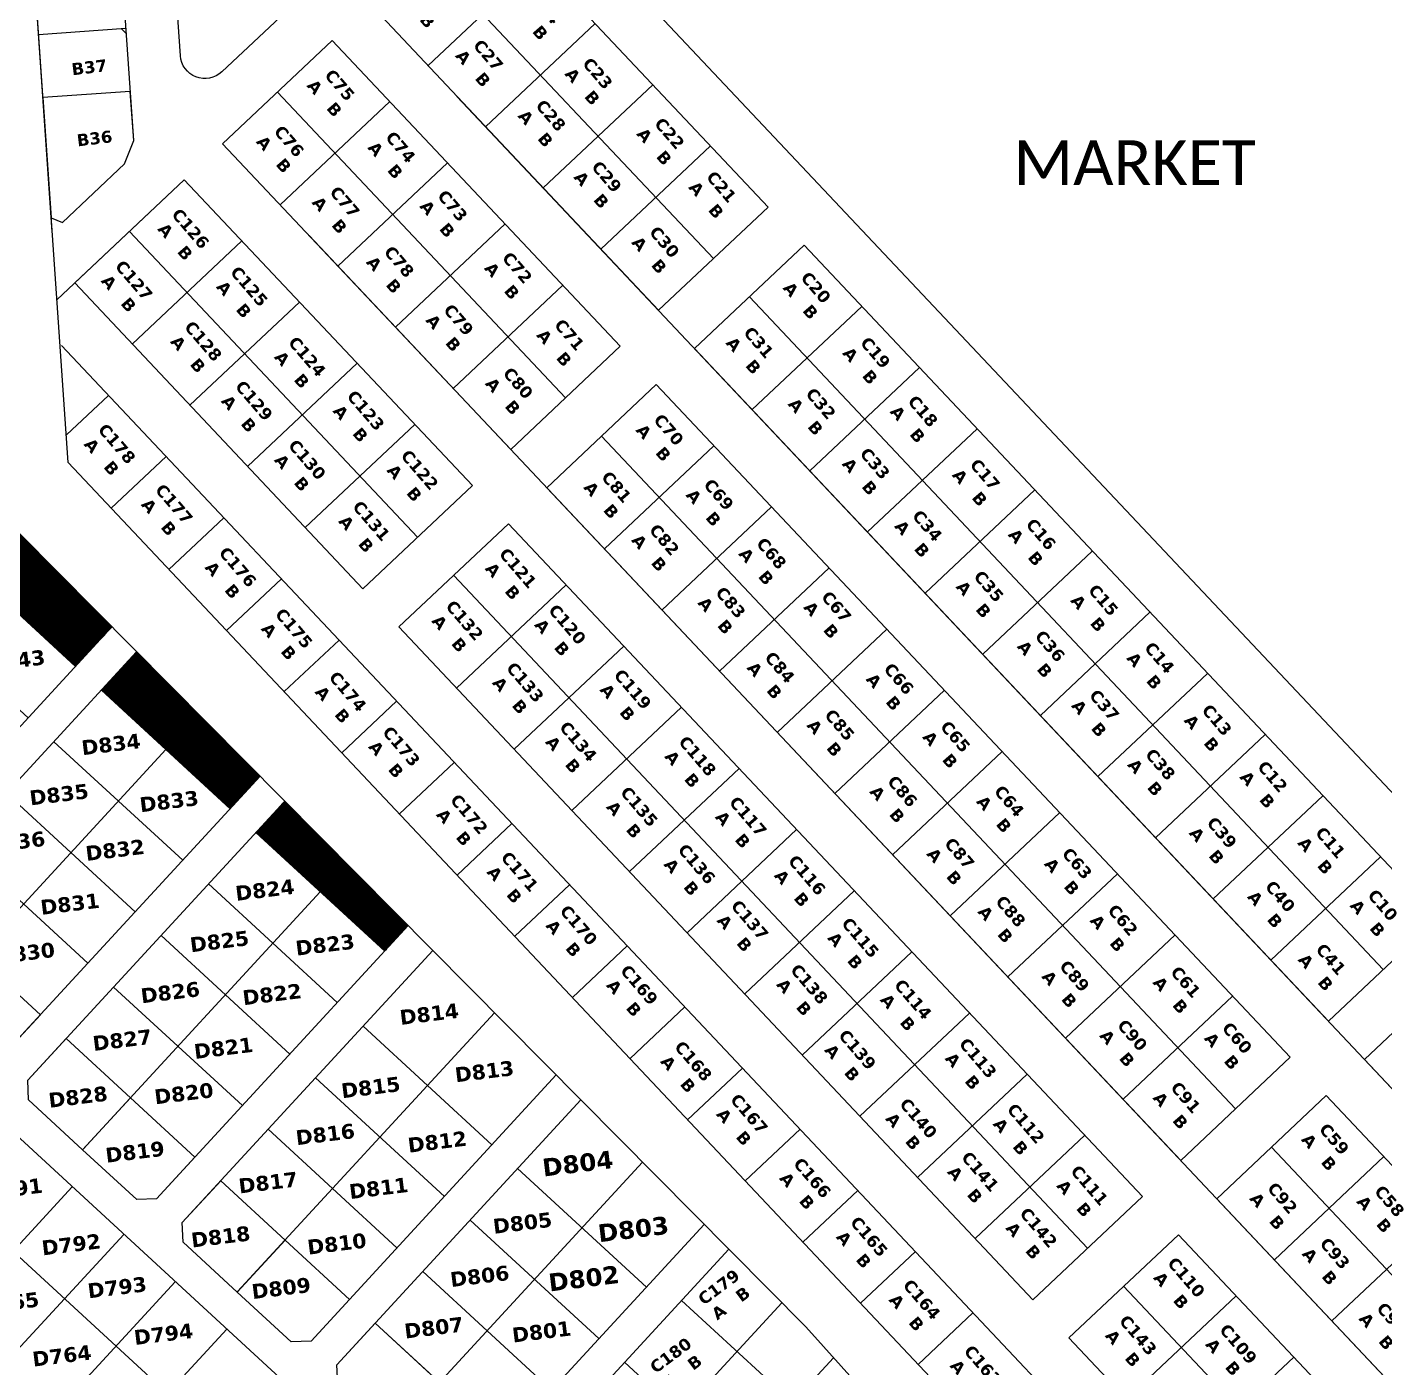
# Model space of a CAD drawing. Header units: millimetres. Extents: x 2359 to 301137, y 976657 to 981112.
# Drawn here: x 299201.9 to 299589.6, y 978532.3 to 978915.2 of the extents above; entities that cross this region are included whole.
import ezdxf

# ---------------------------------------------------------------- set-up
doc = ezdxf.new("R2010")
doc.units = ezdxf.units.MM
doc.header["$MEASUREMENT"] = 0
doc.layers.add('Annotation - Text_Pen_No__86', color=7, linetype='Continuous', lineweight=20, true_color=0x5555ff)
doc.layers.add('DESIGNNN', color=7, linetype='Continuous')
doc.layers.add('Plines', color=1, linetype='Continuous')
doc.styles.get("Standard").update_dxf_attribs({"font": 'arial.ttf'})

msp = doc.modelspace()

# ---------------------------------------------------------------- hatches: boundary and pattern name
h = msp.add_hatch()
h.set_pattern_fill('ANSI31', color=3)
h.set_pattern_definition([(45, (20960.45515, 4365.00687), (-0.088388347648, 0.088388347648), [])])
h.paths.add_polyline_path([(299190.88457, 978779.4364), (299178.94551, 978766.47145), (299215.72607, 978732.60125), (299226.11938, 978743.88763)])
h.paths.add_polyline_path([(299233.16634, 978736.77787), (299223.08218, 978725.82721), (299259.86273, 978691.957), (299268.40115, 978701.2291)])
h.paths.add_polyline_path([(299275.44811, 978694.11934), (299267.21884, 978685.18296), (299303.9994, 978651.31276), (299310.68292, 978658.57057)])

# ---------------------------------------------------------------- linework, layer by layer
for points in [[(299637.3636, 978341.09392), (299213.62468, 978790.8804), (299193.54582, 979080.76075), (299308.31956, 979266.98144)], [(299209.06423, 978856.71997), (299193.54582, 979080.76075)], [(299257.68834, 978881.92009), (299288.98668, 978911.40591)], [(299211.97571, 978859.46284), (299229.67755, 978876.13955)], [(299210.40423, 978837.37425), (299246.77032, 978871.63434)]]:
    msp.add_lwpolyline(points)
at = {"color": 4}
msp.add_lwpolyline([(299293.7535, 978936.5048), (299257.44977, 978902.41641, -0.632388094), (299245.6749, 978907.03571), (299234.33788, 979070.70935), (299342.37149, 979245.99416)], format="xyb", dxfattribs=at)
for points in [[(299232.3131, 978882.86598), (299219.04086, 979074.47863)], [(299230.10141, 978914.79637), (299205.16117, 978913.06886)], [(299231.34522, 978896.8394), (299206.40498, 978895.11188)]]:
    msp.add_lwpolyline(points, dxfattribs=at)
msp.add_lwpolyline([(299678.93294, 978603.9473), (299685.15302, 978603.01295), (299712.78719, 978618.72568), (299714.91288, 978624.46757), (299563.07112, 979047.4356, 0.437520368), (299553.60563, 979051.45182), (299354.61748, 978961.73432, 0.515160239), (299352.39956, 978950.55293)], format="xyb", close=True)
msp.add_lwpolyline([(299208.78783, 978860.71041), (299211.97571, 978859.46284), (299229.67755, 978876.13955), (299232.3131, 978882.86598), (299231.34522, 978896.8394), (299206.40498, 978895.11188)], close=True)
at = {"layer": 'DESIGNNN', "color": 44}
for points in [[(299413.48907, 978863.83329), (299331.20305, 978951.17749)], [(299397.8399, 978849.09037), (299315.55388, 978936.43458)], [(299347.66025, 978933.70865), (299316.36191, 978904.22283)], [(299382.19073, 978834.34746), (299299.90471, 978921.69167)], [(299364.11746, 978916.23981), (299332.81912, 978886.75398)], [(299288.98668, 978911.40591), (299257.68834, 978881.92009)], [(299371.27271, 978824.06171), (299288.98668, 978911.40591)], [(299355.62354, 978809.3188), (299273.33751, 978896.663)], [(299380.57466, 978898.77097), (299349.27632, 978869.28514)], [(299305.44389, 978893.93707), (299274.14555, 978864.45125)], [(299731.90633, 978463.13458), (299324.62461, 978895.45222)], [(299339.97437, 978794.57588), (299257.68834, 978881.92009)], [(299397.03187, 978881.30213), (299365.73353, 978851.8163)], [(299321.90109, 978876.46823), (299290.60275, 978846.98241)], [(299246.77032, 978871.63434), (299215.47198, 978842.14851)], [(299329.05634, 978784.29013), (299246.77032, 978871.63434)], [(299413.48907, 978863.83329), (299382.19073, 978834.34746)], [(299338.3583, 978858.99939), (299307.05996, 978829.51357)], [(299313.40717, 978769.54722), (299231.12115, 978856.89142)], [(299263.22752, 978854.1655), (299231.92918, 978824.67967)], [(299712.02557, 978399.65441), (299282.40824, 978855.68064)], [(299423.77483, 978852.91526), (299392.47648, 978823.42943)], [(299604.80408, 978660.758), (299423.77483, 978852.91526)], [(299297.758, 978754.80431), (299215.47198, 978842.14851)], [(299354.8155, 978841.53055), (299323.51716, 978812.04472)], [(299589.15491, 978646.01509), (299408.12565, 978838.17235)], [(299279.68473, 978836.69665), (299248.38638, 978807.21083)], [(299440.23203, 978835.44642), (299408.93369, 978805.96059)], [(299653.01277, 978355.83683), (299211.71433, 978824.26223)], [(299371.27271, 978824.06171), (299339.97437, 978794.57588)], [(299573.50573, 978631.27218), (299392.47648, 978823.42943)], [(299296.14193, 978819.22781), (299264.84359, 978789.74199)], [(299456.68923, 978817.97758), (299425.39089, 978788.49175)], [(299381.55846, 978813.14368), (299350.26012, 978783.65786)], [(299562.58771, 978620.98643), (299381.55846, 978813.14368)], [(299225.12546, 978810.02671), (299213.17336, 978798.76677)], [(299312.59913, 978801.75897), (299281.30079, 978772.27315)], [(299473.14644, 978800.50874), (299441.8481, 978771.02291)], [(299546.93854, 978606.24351), (299365.90929, 978798.40077)], [(299398.01566, 978795.67484), (299366.71732, 978766.18902)], [(299241.58266, 978792.55787), (299225.93349, 978777.81495)], [(299637.3636, 978341.09392), (299213.62468, 978790.8804)], [(299329.05634, 978784.29013), (299297.758, 978754.80431)], [(299531.28937, 978591.5006), (299350.26012, 978783.65786)], [(299489.60364, 978783.03989), (299458.3053, 978753.55407)], [(299414.47287, 978778.206), (299383.17453, 978748.72017)], [(299258.03986, 978775.08902), (299242.39069, 978760.34611)], [(299339.34209, 978773.3721), (299308.04375, 978743.88628)], [(299520.37134, 978581.21485), (299339.34209, 978773.3721)], [(299506.06085, 978765.57105), (299474.76251, 978736.08523)], [(299430.93007, 978760.73716), (299399.63173, 978731.25133)], [(299274.49707, 978757.62018), (299258.8479, 978742.87727)], [(299504.72217, 978566.47194), (299323.69292, 978758.62919)], [(299355.7993, 978755.90326), (299324.50096, 978726.41744)], [(299522.51805, 978748.10221), (299491.21971, 978718.61639)], [(299489.073, 978551.72902), (299308.04375, 978743.88628)], [(299447.38728, 978743.26832), (299416.08894, 978713.78249)], [(299290.95427, 978740.15134), (299275.3051, 978725.40843)], [(299372.2565, 978738.43442), (299340.95816, 978708.9486)], [(299538.97526, 978730.63337), (299507.67692, 978701.14755)], [(299463.84448, 978725.79948), (299432.54614, 978696.31365)], [(299307.41148, 978722.6825), (299291.76231, 978707.93959)], [(299388.71371, 978720.96558), (299357.41537, 978691.47976)], [(299555.43246, 978713.16453), (299524.13412, 978683.6787)], [(299480.30169, 978708.33063), (299449.00335, 978678.84481)], [(299323.86868, 978705.21366), (299308.21951, 978690.47075)], [(299405.17091, 978703.49674), (299373.87257, 978674.01091)], [(299571.88967, 978695.69569), (299540.59133, 978666.20986)], [(299496.75889, 978690.86179), (299465.46055, 978661.37597)], [(299340.32589, 978687.74482), (299324.67672, 978673.00191)], [(299421.62811, 978686.0279), (299390.32977, 978656.54207)], [(299588.34687, 978678.22685), (299557.04853, 978648.74102)], [(299513.2161, 978673.39295), (299481.91775, 978643.90713)], [(299356.78309, 978670.27598), (299341.13392, 978655.53306)], [(299438.08532, 978668.55906), (299406.78698, 978639.07323)], [(299604.80408, 978660.758), (299573.50573, 978631.27218)], [(299373.2403, 978652.80714), (299357.59113, 978638.06422)], [(299529.6733, 978655.92411), (299498.37496, 978626.43829)], [(299454.54252, 978651.09021), (299423.24418, 978621.60439)], [(299615.08983, 978649.83998), (299583.79149, 978620.35415)], [(299546.1305, 978638.45527), (299514.83216, 978608.96944)], [(299389.6975, 978635.33829), (299374.04833, 978620.59538)], [(299470.99973, 978633.62137), (299439.70139, 978604.13555)], [(299406.15471, 978617.86945), (299390.50554, 978603.12654)], [(299562.58771, 978620.98643), (299531.28937, 978591.5006)], [(299731.90633, 978463.13458), (299583.79149, 978620.35415)], [(299487.45693, 978616.15253), (299456.15859, 978586.66671)], [(299572.87346, 978610.0684), (299541.57512, 978580.58258)], [(299720.9883, 978452.84883), (299572.87346, 978610.0684)], [(299422.61191, 978600.40061), (299406.96274, 978585.6577)], [(299503.91414, 978598.68369), (299472.6158, 978569.19787)], [(299705.33913, 978438.10592), (299557.22429, 978595.32549)], [(299589.33067, 978592.59956), (299558.03233, 978563.11374)], [(299439.06911, 978582.93177), (299423.41994, 978568.18886)], [(299520.37134, 978581.21485), (299489.073, 978551.72902)], [(299712.02557, 978399.65441), (299541.57512, 978580.58258)], [(299605.78787, 978575.13072), (299574.48953, 978545.64489)], [(299530.6571, 978570.29682), (299499.35875, 978540.811)], [(299699.17396, 978391.4211), (299530.6571, 978570.29682)], [(299455.52632, 978565.46293), (299439.87715, 978550.72002)], [(299680.75331, 978379.62003), (299515.00792, 978555.55391)], [(299547.1143, 978552.82798), (299515.81596, 978523.34216)], [(299471.98352, 978547.99409), (299456.33435, 978533.25117)], [(299663.9308, 978366.12259), (299499.35875, 978540.811)], [(299563.5715, 978535.35914), (299532.27316, 978505.87332)]]:
    msp.add_lwpolyline(points, dxfattribs=at)
at = {"layer": 'Plines', "color": 7}
msp.add_lwpolyline([(299177.57397, 978943.60513), (299189.14761, 978781.18884), (299424.23811, 978544.00353), (299642.71578, 978300.68765)], dxfattribs=at)
at = {"layer": 'Plines', "color": 6}
for points in [[(299230.19921, 978913.38444), (299228.81593, 978914.70733)], [(299178.94551, 978766.47145), (299215.72607, 978732.60125)], [(299165.39743, 978751.75923), (299202.17798, 978717.88903)], [(299150.56751, 978661.84384), (299226.11938, 978743.88763)], [(299157.92362, 978655.0698), (299233.16634, 978736.77787)], [(299157.92362, 978655.0698), (299233.16634, 978736.77787)], [(299223.08218, 978725.82721), (299259.86273, 978691.957)], [(299209.5341, 978711.11498), (299246.31465, 978677.24478)], [(299173.73205, 978635.33099), (299241.47245, 978708.8921)], [(299194.70418, 978621.19959), (299268.40115, 978701.2291)], [(299195.98601, 978696.40276), (299232.76657, 978662.53256)], [(299202.06029, 978614.42555), (299275.44811, 978694.11934)], [(299202.06029, 978614.42555), (299275.44811, 978694.11934)], [(299267.21884, 978685.18296), (299303.9994, 978651.31276)], [(299182.43793, 978681.69054), (299219.21849, 978647.82034)], [(299217.86871, 978594.68675), (299285.60912, 978668.24786)], [(299253.67076, 978670.47074), (299290.45132, 978636.60053)], [(299168.88985, 978666.97832), (299205.67041, 978633.10811)], [(299238.84084, 978580.55535), (299310.68292, 978658.57057)], [(299240.12268, 978655.75852), (299276.90324, 978621.88831)], [(299246.19695, 978573.78131), (299317.72988, 978651.46082)], [(299246.19695, 978573.78131), (299317.72988, 978651.46082)], [(299226.5746, 978641.04629), (299263.35515, 978607.17609)], [(299262.00538, 978554.0425), (299335.34729, 978633.68643)], [(299297.80743, 978629.82649), (299334.58798, 978595.95629)], [(299213.02652, 978626.33407), (299249.80707, 978592.46387)], [(299170.63606, 978624.58786), (299317.75828, 978489.10704)], [(299282.97751, 978539.9111), (299352.96469, 978615.91204)], [(299284.25935, 978615.11427), (299321.0399, 978581.24407)], [(299153.70096, 978606.19758), (299300.82318, 978470.71677)], [(299290.33362, 978533.13706), (299360.01165, 978608.80229)], [(299290.33362, 978533.13706), (299360.01165, 978608.80229)], [(299270.71126, 978600.40205), (299307.49182, 978566.53184)], [(299306.14205, 978513.39826), (299377.62906, 978591.0279)], [(299341.94409, 978589.18225), (299378.72465, 978555.31204)], [(299180.90252, 978547.16306), (299214.77273, 978583.94362)], [(299257.16318, 978585.68983), (299293.94374, 978551.81962)], [(299327.11417, 978499.26686), (299395.24646, 978573.25352)], [(299328.39601, 978574.47003), (299365.17657, 978540.59982)], [(299195.61474, 978533.61498), (299229.48495, 978570.39553)], [(299314.84793, 978559.7578), (299351.62849, 978525.8876)], [(299210.32697, 978520.0669), (299244.19717, 978556.84745)], [(299301.29985, 978545.04558), (299338.0804, 978511.17538)], [(299225.03919, 978506.51882), (299258.90939, 978543.29937)]]:
    msp.add_lwpolyline(points, dxfattribs=at)
at = {"layer": 'Plines', "color": 1}
msp.add_lwpolyline([(299189.14761, 978781.18884), (299424.23814, 978544.0035)], dxfattribs=at)
at = {"layer": 'Plines', "color": 6}
for points in [[(299208.50198, 978761.66201), (299208.50198, 978761.66201)], [(299250.78375, 978719.00348), (299250.78375, 978719.00348)], [(299293.06552, 978676.34496), (299293.06552, 978676.34496)], [(299189.05211, 978620.96676), (299173.60428, 978635.19225), (299187.28013, 978650.04322), (299205.67041, 978633.10811), (299194.70418, 978621.19959)], [(299202.29311, 978608.77349), (299202.06029, 978614.42555), (299213.02652, 978626.33407), (299231.41679, 978609.39897), (299217.74095, 978594.54801)], [(299233.18878, 978580.32252), (299217.74095, 978594.54801), (299231.41679, 978609.39897), (299249.80707, 978592.46387), (299238.84084, 978580.55535)], [(299246.42978, 978568.12925), (299246.19695, 978573.78131), (299257.16318, 978585.68983), (299275.55346, 978568.75473), (299261.87761, 978553.90376)], [(299277.32545, 978539.67827), (299261.87761, 978553.90376), (299275.55346, 978568.75473), (299293.94374, 978551.81962), (299282.97751, 978539.9111)], [(299290.56645, 978527.485), (299290.33362, 978533.13706), (299301.29985, 978545.04558), (299319.69013, 978528.11048), (299306.01428, 978513.25951)]]:
    msp.add_lwpolyline(points, close=True, dxfattribs=at)
at = {"layer": 'Plines', "color": 44}
for points in [[(299291.24419, 978445.55245), (299402.29342, 978566.14376)], [(299388.79038, 978551.48045), (299420.42166, 978522.35207)], [(299307.05983, 978430.98826), (299417.44439, 978550.85779)], [(299322.87547, 978416.42407), (299432.19727, 978535.13952)], [(299372.53268, 978533.82578), (299404.16396, 978504.69741)]]:
    msp.add_lwpolyline(points, dxfattribs=at)

# ---------------------------------------------------------------- texts
at = {"layer": 'Annotation - Text_Pen_No__86', "color": 7, "linetype": 'Continuous', "lineweight": 20, "attachment_point": 2}
for s, insert, char_height, rotation in [('\\A1;{\\fVerdana|b1|i0|c0|p34;C26\\PA   B}', (299319.05942, 978925.14835), 3.4335879, 310.7697535), ('\\A1;{\\fVerdana|b1|i0|c0|p34;C24\\PA   B}', (299351.27594, 978921.7413), 3.4335879, 310.7697535), ('\\A1;{\\fVerdana|b1|i0|c0|p34;C27\\PA   B}', (299334.90194, 978908.33476), 3.4335879, 310.7697535), ('\\A1;{\\fVerdana|b1|i0|c0|p34;B37}', (299219.41758, 978905.4769), 3.4335879, 7.0324342), ('\\A1;{\\fVerdana|b1|i0|c0|p34;C23\\PA   B}', (299366.12571, 978903.14656), 3.4335879, 310.7697535), ('\\A1;{\\fVerdana|b1|i0|c0|p34;C75\\PA   B}', (299292.49583, 978899.80998), 3.4335879, 310.7697535), ('\\A1;{\\fVerdana|b1|i0|c0|p34;C28\\PA   B}', (299352.76379, 978891.13788), 3.4335879, 310.7697535), ('\\A1;{\\fVerdana|b1|i0|c0|p34;C22\\PA   B}', (299386.65379, 978885.99129), 3.4335879, 310.7697535), ('\\A1;{\\fVerdana|b1|i0|c0|p34;B36}', (299220.93254, 978885.16932), 3.4335879, 7.0324342), ('\\A1;{\\fVerdana|b1|i0|c0|p34;C76\\PA   B}', (299278.01965, 978883.77834), 3.4335879, 310.7697535), ('\\A1;{\\fVerdana|b1|i0|c0|p34;C74\\PA   B}', (299309.86719, 978882.09079), 3.4335879, 310.7697535), ('\\A1;{\\fVerdana|b1|i0|c0|p34;C29\\PA   B}', (299368.70503, 978873.63954), 3.4335879, 310.7697535), ('\\A1;{\\fVerdana|b1|i0|c0|p34;C21\\PA   B}', (299401.48413, 978870.74302), 3.4335879, 310.7697535), ('\\A1;{\\fVerdana|b1|i0|c0|p34;C77\\PA   B}', (299293.94342, 978866.42076), 3.4335879, 310.7697535), ('\\A1;{\\fVerdana|b1|i0|c0|p34;C73\\PA   B}', (299324.70528, 978865.3359), 3.4335879, 310.7697535), ('\\A1;{\\fVerdana|b1|i0|c0|p34;C126\\PA   B}', (299249.87349, 978858.82155), 3.4335879, 310.7697535), ('\\A1;{\\fVerdana|b1|i0|c0|p34;C30\\PA   B}', (299385.20608, 978854.99782), 3.4335879, 310.7697535), ('\\A1;{\\fVerdana|b1|i0|c0|p34;C78\\PA   B}', (299309.4461, 978849.3631), 3.4335879, 310.7697535), ('\\A1;{\\fVerdana|b1|i0|c0|p34;C72\\PA   B}', (299343.16328, 978847.63539), 3.4335879, 310.7697535), ('\\A1;{\\fVerdana|b1|i0|c0|p34;C127\\PA   B}', (299233.72581, 978844.0212), 3.4335879, 310.7697535), ('\\A1;{\\fVerdana|b1|i0|c0|p34;C125\\PA   B}', (299266.62821, 978842.32279), 3.4335879, 310.7697535), ('\\A1;{\\fVerdana|b1|i0|c0|p34;C20\\PA   B}', (299428.44224, 978841.99123), 3.4335879, 310.7697535), ('\\A1;{\\fVerdana|b1|i0|c0|p34;C79\\PA   B}', (299326.4327, 978832.7575), 3.4335879, 310.7697535), ('\\A1;{\\fVerdana|b1|i0|c0|p34;C128\\PA   B}', (299253.51581, 978826.67322), 3.4335879, 310.7697535), ('\\A1;{\\fVerdana|b1|i0|c0|p34;C71\\PA   B}', (299358.08059, 978828.48416), 3.4335879, 310.7697535), ('\\A1;{\\fVerdana|b1|i0|c0|p34;C124\\PA   B}', (299283.17654, 978822.25731), 3.4335879, 310.7697535), ('\\A1;{\\fVerdana|b1|i0|c0|p34;C31\\PA   B}', (299412.12636, 978826.29793), 3.4335879, 310.7697535), ('\\A1;{\\fVerdana|b1|i0|c0|p34;C19\\PA   B}', (299445.45283, 978823.38577), 3.4335879, 310.7697535), ('\\A1;{\\fVerdana|b1|i0|c0|p34;C80\\PA   B}', (299343.41745, 978814.6874), 3.4335879, 310.7697535), ('\\A1;{\\fVerdana|b1|i0|c0|p34;C129\\PA   B}', (299268.02466, 978809.68149), 3.4335879, 310.7697535), ('\\A1;{\\fVerdana|b1|i0|c0|p34;C123\\PA   B}', (299299.91695, 978806.8733), 3.4335879, 310.7697535), ('\\A1;{\\fVerdana|b1|i0|c0|p34;C32\\PA   B}', (299429.86666, 978808.82497), 3.4335879, 310.7697535), ('\\A1;{\\fVerdana|b1|i0|c0|p34;C18\\PA   B}', (299459.01148, 978806.67252), 3.4335879, 310.7697535), ('\\A1;{\\fVerdana|b1|i0|c0|p34;C70\\PA   B}', (299386.42926, 978801.37899), 3.4335879, 310.7697535), ('\\A1;{\\fVerdana|b1|i0|c0|p34;C178\\PA   B}', (299228.84263, 978797.3593), 3.4335879, 310.7697535), ('\\A1;{\\fVerdana|b1|i0|c0|p34;C130\\PA   B}', (299283.17654, 978792.83233), 3.4335879, 310.7697535), ('\\A1;{\\fVerdana|b1|i0|c0|p34;C122\\PA   B}', (299315.31318, 978789.90204), 3.4335879, 310.7697535), ('\\A1;{\\fVerdana|b1|i0|c0|p34;C33\\PA   B}', (299445.32611, 978791.73188), 3.4335879, 310.7697535), ('\\A1;{\\fVerdana|b1|i0|c0|p34;C81\\PA   B}', (299371.52178, 978785.01824), 3.4335879, 310.7697535), ('\\A1;{\\fVerdana|b1|i0|c0|p34;C17\\PA   B}', (299476.75177, 978788.56649), 3.4335879, 310.7697535), ('\\A1;{\\fVerdana|b1|i0|c0|p34;C177\\PA   B}', (299245.17463, 978780.13441), 3.4335879, 310.7697535), ('\\A1;{\\fVerdana|b1|i0|c0|p34;C69\\PA   B}', (299400.72392, 978782.84121), 3.4335879, 310.7697535), ('\\A1;{\\fVerdana|b1|i0|c0|p34;C131\\PA   B}', (299301.52866, 978775.33723), 3.4335879, 310.7697535), ('\\A1;{\\fVerdana|b1|i0|c0|p34;C34\\PA   B}', (299460.28137, 978773.94013), 3.4335879, 310.7697535), ('\\A1;{\\fVerdana|b1|i0|c0|p34;C82\\PA   B}', (299385.17515, 978769.9411), 3.4335879, 310.7697535), ('\\A1;{\\fVerdana|b1|i0|c0|p34;C16\\PA   B}', (299492.73259, 978771.52412), 3.4335879, 310.7697535), ('\\A1;{\\fVerdana|b1|i0|c0|p34;C68\\PA   B}', (299415.76509, 978766.05777), 3.4335879, 310.7697535), ('\\A1;{\\fVerdana|b1|i0|c0|p34;C176\\PA   B}', (299263.36825, 978762.17181), 3.4335879, 310.7697535), ('\\A1;{\\fVerdana|b1|i0|c0|p34;C121\\PA   B}', (299343.37405, 978761.84942), 3.4335879, 310.7697535), ('\\A1;{\\fVerdana|b1|i0|c0|p34;C35\\PA   B}', (299477.84324, 978756.6466), 3.4335879, 310.7697535), ('\\A1;{\\fVerdana|b1|i0|c0|p34;C83\\PA   B}', (299404.10584, 978752.02764), 3.4335879, 310.7697535), ('\\A1;{\\fVerdana|b1|i0|c0|p34;C67\\PA   B}', (299434.31966, 978750.77495), 3.4335879, 310.7697535), ('\\A1;{\\fVerdana|b1|i0|c0|p34;C15\\PA   B}', (299510.5489, 978752.7047), 3.4335879, 310.7697535), ('\\A1;{\\fVerdana|b1|i0|c0|p34;C132\\PA   B}', (299328.13239, 978746.89162), 3.4335879, 310.7697535), ('\\A1;{\\fVerdana|b1|i0|c0|p34;C120\\PA   B}', (299357.46866, 978745.7642), 3.4335879, 310.7697535), ('\\A1;{\\fVerdana|b1|i0|c0|p34;C175\\PA   B}', (299279.42261, 978744.63579), 3.4335879, 310.7697535), ('\\A1;{\\fVerdana|b1|i0|c0|p34;C36\\PA   B}', (299495.31909, 978739.57167), 3.4335879, 310.7697535), ('\\A1;{\\fVerdana|b1|i0|c0|p34;D843}', (299198.33637, 978736.40781), 4.2341379, 7.0324342), ('\\A1;{\\fVerdana|b1|i0|c0|p34;C14\\PA   B}', (299526.57031, 978736.24426), 3.4335879, 310.7697535), ('\\A1;{\\fVerdana|b1|i0|c0|p34;C133\\PA   B}', (299345.43324, 978729.22869), 3.4335879, 310.7697535), ('\\A1;{\\fVerdana|b1|i0|c0|p34;C84\\PA   B}', (299418.14711, 978733.48783), 3.4335879, 310.7697535), ('\\A1;{\\fVerdana|b1|i0|c0|p34;C174\\PA   B}', (299294.78431, 978726.59805), 3.4335879, 310.7697535), ('\\A1;{\\fVerdana|b1|i0|c0|p34;C119\\PA   B}', (299376.14861, 978727.22439), 3.4335879, 310.7697535), ('\\A1;{\\fVerdana|b1|i0|c0|p34;C66\\PA   B}', (299452.15664, 978730.22936), 3.4335879, 310.7697535), ('\\A1;{\\fVerdana|b1|i0|c0|p34;C37\\PA   B}', (299510.8166, 978722.67874), 3.4335879, 310.7697535), ('\\A1;{\\fVerdana|b1|i0|c0|p34;C85\\PA   B}', (299435.25027, 978717.04776), 3.4335879, 310.7697535), ('\\A1;{\\fVerdana|b1|i0|c0|p34;C13\\PA   B}', (299542.96435, 978718.4555), 3.4335879, 310.7697535), ('\\A1;{\\fVerdana|b1|i0|c0|p34;C173\\PA   B}', (299310.07925, 978710.93942), 3.4335879, 310.7697535), ('\\A1;{\\fVerdana|b1|i0|c0|p34;C134\\PA   B}', (299360.60286, 978712.31738), 3.4335879, 310.7697535), ('\\A1;{\\fVerdana|b1|i0|c0|p34;C65\\PA   B}', (299468.29454, 978713.72038), 3.4335879, 310.7697535), ('\\A1;{\\fVerdana|b1|i0|c0|p34;D834}', (299225.57724, 978712.47562), 4.2341379, 7.0324342), ('\\A1;{\\fVerdana|b1|i0|c0|p34;C118\\PA   B}', (299394.63906, 978708.16399), 3.4335879, 310.7697535), ('\\A1;{\\fVerdana|b1|i0|c0|p34;C38\\PA   B}', (299526.82644, 978705.78581), 3.4335879, 310.7697535), ('\\A1;{\\fVerdana|b1|i0|c0|p34;C12\\PA   B}', (299558.85831, 978702.28462), 3.4335879, 310.7697535), ('\\A1;{\\fVerdana|b1|i0|c0|p34;C86\\PA   B}', (299453.18123, 978698.1072), 3.4335879, 310.7697535), ('\\A1;{\\fVerdana|b1|i0|c0|p34;D833}', (299242.17526, 978696.19388), 4.2341379, 7.0324342), ('\\A1;{\\fVerdana|b1|i0|c0|p34;C172\\PA   B}', (299329.43187, 978691.54721), 3.4335879, 310.7697535), ('\\A1;{\\fVerdana|b1|i0|c0|p34;C135\\PA   B}', (299378.00904, 978693.73363), 3.4335879, 310.7697535), ('\\A1;{\\fVerdana|b1|i0|c0|p34;C117\\PA   B}', (299409.08087, 978690.89127), 3.4335879, 310.7697535), ('\\A1;{\\fVerdana|b1|i0|c0|p34;C64\\PA   B}', (299483.66394, 978695.29171), 3.4335879, 310.7697535), ('\\A1;{\\fVerdana|b1|i0|c0|p34;C39\\PA   B}', (299544.39027, 978686.27919), 3.4335879, 310.7697535), ('\\A1;{\\fVerdana|b1|i0|c0|p34;D836}', (299198.34501, 978684.56583), 4.2341379, 7.0324342), ('\\A1;{\\fVerdana|b1|i0|c0|p34;D832}', (299226.73136, 978682.2837), 4.2341379, 7.0324342), ('\\A1;{\\fVerdana|b1|i0|c0|p34;C87\\PA   B}', (299469.46652, 978680.34167), 3.4335879, 310.7697535), ('\\A1;{\\fVerdana|b1|i0|c0|p34;C11\\PA   B}', (299575.39316, 978683.4395), 3.4335879, 310.7697535), ('\\A1;{\\fVerdana|b1|i0|c0|p34;C171\\PA   B}', (299343.87374, 978675.14907), 3.4335879, 310.7697535), ('\\A1;{\\fVerdana|b1|i0|c0|p34;C136\\PA   B}', (299394.4202, 978677.33549), 3.4335879, 310.7697535), ('\\A1;{\\fVerdana|b1|i0|c0|p34;C63\\PA   B}', (299503.03694, 978677.48028), 3.4335879, 310.7697535), ('\\A1;{\\fVerdana|b1|i0|c0|p34;C116\\PA   B}', (299425.91757, 978674.14966), 3.4335879, 310.7697535), ('\\A1;{\\fVerdana|b1|i0|c0|p34;D824}', (299269.51433, 978670.8785), 4.2341379, 7.0324342), ('\\A1;{\\fVerdana|b1|i0|c0|p34;D831}', (299213.86117, 978666.88328), 4.2341379, 7.0324342), ('\\A1;{\\fVerdana|b1|i0|c0|p34;C40\\PA   B}', (299561.05432, 978668.07946), 3.4335879, 310.7697535), ('\\A1;{\\fVerdana|b1|i0|c0|p34;C10\\PA   B}', (299590.33506, 978665.57342), 3.4335879, 310.7697535), ('\\A1;{\\fVerdana|b1|i0|c0|p34;C170\\PA   B}', (299360.72256, 978659.84413), 3.4335879, 310.7697535), ('\\A1;{\\fVerdana|b1|i0|c0|p34;C137\\PA   B}', (299409.57641, 978661.30487), 3.4335879, 310.7697535), ('\\A1;{\\fVerdana|b1|i0|c0|p34;C88\\PA   B}', (299484.06375, 978663.81995), 3.4335879, 310.7697535), ('\\A1;{\\fVerdana|b1|i0|c0|p34;C62\\PA   B}', (299516.09926, 978661.28649), 3.4335879, 310.7697535), ('\\A1;{\\fVerdana|b1|i0|c0|p34;C115\\PA   B}', (299441.16928, 978656.29756), 3.4335879, 310.7697535), ('\\A1;{\\fVerdana|b1|i0|c0|p34;D825}', (299256.54661, 978656.19343), 4.2341379, 7.0324342), ('\\A1;{\\fVerdana|b1|i0|c0|p34;D823}', (299286.69654, 978655.22163), 4.2341379, 7.0324342), ('\\A1;{\\fVerdana|b1|i0|c0|p34;D830}', (299201.10955, 978652.8461), 4.2341379, 7.0324342), ('\\A1;{\\fVerdana|b1|i0|c0|p34;C41\\PA   B}', (299575.51388, 978650.11451), 3.4335879, 310.7697535), ('\\A1;{\\fVerdana|b1|i0|c0|p34;C89\\PA   B}', (299502.31817, 978645.30795), 3.4335879, 310.7697535), ('\\A1;{\\fVerdana|b1|i0|c0|p34;C169\\PA   B}', (299378.00904, 978642.79008), 3.4335879, 310.7697535), ('\\A1;{\\fVerdana|b1|i0|c0|p34;C138\\PA   B}', (299426.57121, 978643.01734), 3.4335879, 310.7697535), ('\\A1;{\\fVerdana|b1|i0|c0|p34;C61\\PA   B}', (299534.04067, 978643.61916), 3.4335879, 310.7697535), ('\\A1;{\\fVerdana|b1|i0|c0|p34;D826}', (299242.49821, 978641.61635), 4.2341379, 7.0324342), ('\\A1;{\\fVerdana|b1|i0|c0|p34;D822}', (299271.56756, 978641.07645), 4.2341379, 7.0324342), ('\\A1;{\\fVerdana|b1|i0|c0|p34;C114\\PA   B}', (299456.20314, 978638.66316), 3.4335879, 310.7697535), ('\\A1;{\\fVerdana|b1|i0|c0|p34;D814}', (299316.44267, 978635.44801), 4.2341379, 7.0324342), ('\\A1;{\\fVerdana|b1|i0|c0|p34;D827}', (299228.77404, 978628.01106), 4.2341379, 7.0324342), ('\\A1;{\\fVerdana|b1|i0|c0|p34;C90\\PA   B}', (299518.82944, 978628.42007), 3.4335879, 310.7697535), ('\\A1;{\\fVerdana|b1|i0|c0|p34;C60\\PA   B}', (299548.73182, 978627.64062), 3.4335879, 310.7697535), ('\\A1;{\\fVerdana|b1|i0|c0|p34;D821}', (299257.70567, 978625.72114), 4.2341379, 7.0324342), ('\\A1;{\\fVerdana|b1|i0|c0|p34;C168\\PA   B}', (299393.44861, 978621.0379), 3.4335879, 310.7697535), ('\\A1;{\\fVerdana|b1|i0|c0|p34;C139\\PA   B}', (299440.29779, 978624.29439), 3.4335879, 310.7697535), ('\\A1;{\\fVerdana|b1|i0|c0|p34;C113\\PA   B}', (299474.72313, 978621.89961), 3.4335879, 310.7697535), ('\\A1;{\\fVerdana|b1|i0|c0|p34;D813}', (299332.19851, 978619.04876), 4.2341379, 7.0324342), ('\\A1;{\\fVerdana|b1|i0|c0|p34;D820}', (299246.38301, 978612.75982), 4.2341379, 7.0324342), ('\\A1;{\\fVerdana|b1|i0|c0|p34;D815}', (299299.74814, 978614.49809), 4.2341379, 7.0324342), ('\\A1;{\\fVerdana|b1|i0|c0|p34;C91\\PA   B}', (299534.06341, 978610.64781), 3.4335879, 310.7697535), ('\\A1;{\\fVerdana|b1|i0|c0|p34;D828}', (299216.15251, 978611.77125), 4.2341379, 7.0324342), ('\\A1;{\\fVerdana|b1|i0|c0|p34;C167\\PA   B}', (299409.40101, 978605.95858), 3.4335879, 310.7697535), ('\\A1;{\\fVerdana|b1|i0|c0|p34;C140\\PA   B}', (299457.72833, 978604.70062), 3.4335879, 310.7697535), ('\\A1;{\\fVerdana|b1|i0|c0|p34;C112\\PA   B}', (299488.41664, 978603.18829), 3.4335879, 310.7697535), ('\\A1;{\\fVerdana|b1|i0|c0|p34;D816}', (299286.756, 978601.08711), 4.2341379, 7.0324342), ('\\A1;{\\fVerdana|b1|i0|c0|p34;C59\\PA   B}', (299576.45779, 978598.7502), 3.4335879, 310.7697535), ('\\A1;{\\fVerdana|b1|i0|c0|p34;D812}', (299318.75322, 978598.94136), 4.2341379, 7.0324342), ('\\A1;{\\fVerdana|b1|i0|c0|p34;D819}', (299232.42203, 978596.06391), 4.2341379, 7.0324342), ('\\A1;{\\fVerdana|b1|i0|c0|p34;D804}', (299358.79701, 978593.17111), 5.0748096, 7.0324342), ('\\A1;{\\fVerdana|b1|i0|c0|p34;C166\\PA   B}', (299427.42209, 978587.67478), 3.4335879, 310.7697535), ('\\A1;{\\fVerdana|b1|i0|c0|p34;C141\\PA   B}', (299475.38598, 978589.47546), 3.4335879, 310.7697535), ('\\A1;{\\fVerdana|b1|i0|c0|p34;D791}', (299197.60653, 978585.50721), 4.2341379, 7.0324342), ('\\A1;{\\fVerdana|b1|i0|c0|p34;D817}', (299270.43399, 978587.30069), 4.2341379, 7.0324342), ('\\A1;{\\fVerdana|b1|i0|c0|p34;D811}', (299302.01321, 978585.70166), 4.2341379, 7.0324342), ('\\A1;{\\fVerdana|b1|i0|c0|p34;C111\\PA   B}', (299506.58555, 978585.54519), 3.4335879, 310.7697535), ('\\A1;{\\fVerdana|b1|i0|c0|p34;C92\\PA   B}', (299561.67209, 978581.88438), 3.4335879, 310.7697535), ('\\A1;{\\fVerdana|b1|i0|c0|p34;C58\\PA   B}', (299592.2462, 978581.02982), 3.4335879, 310.7697535), ('\\A1;{\\fVerdana|b1|i0|c0|p34;D805}', (299343.0788, 978575.77578), 4.2341379, 7.0324342), ('\\A1;{\\fVerdana|b1|i0|c0|p34;D803}', (299374.6817, 978574.40979), 5.0748096, 7.0324342), ('\\A1;{\\fVerdana|b1|i0|c0|p34;C165\\PA   B}', (299443.64113, 978570.91464), 3.4335879, 310.7697535), ('\\A1;{\\fVerdana|b1|i0|c0|p34;C142\\PA   B}', (299492.03925, 978573.45169), 3.4335879, 310.7697535), ('\\A1;{\\fVerdana|b1|i0|c0|p34;D818}', (299256.88477, 978571.84341), 4.2341379, 7.0324342), ('\\A1;{\\fVerdana|b1|i0|c0|p34;D810}', (299290.0643, 978569.81798), 4.2341379, 7.0324342), ('\\A1;{\\fVerdana|b1|i0|c0|p34;D792}', (299214.21011, 978569.60478), 4.2341379, 7.0324342), ('\\A1;{\\fVerdana|b1|i0|c0|p34;C93\\PA   B}', (299576.66519, 978566.09243), 3.4335879, 310.7697535), ('\\A1;{\\fVerdana|b1|i0|c0|p34;C110\\PA   B}', (299534.22832, 978559.2632), 3.4335879, 310.7697535), ('\\A1;{\\fVerdana|b1|i0|c0|p34;D806}', (299330.86107, 978560.56751), 4.2341379, 7.0324342), ('\\A1;{\\fVerdana|b1|i0|c0|p34;D802}', (299360.55346, 978560.34188), 5.0748096, 7.0324342), ('\\A1;{\\fVerdana|b1|i0|c0|p34;C179\\PA   B}', (299398.36083, 978556.72066), 3.4335879, 36.7536544), ('\\A1;{\\fVerdana|b1|i0|c0|p34;D793}', (299227.33257, 978557.34556), 4.2341379, 7.0324342), ('\\A1;{\\fVerdana|b1|i0|c0|p34;D809}', (299274.16799, 978557.13236), 4.2341379, 7.0324342), ('\\A1;{\\fVerdana|b1|i0|c0|p34;C164\\PA   B}', (299458.70273, 978552.94165), 3.4335879, 310.7697535), ('\\A1;{\\fVerdana|b1|i0|c0|p34;D765}', (299196.60675, 978552.97488), 4.2341379, 7.0324342), ('\\A1;{\\fVerdana|b1|i0|c0|p34;C94\\PA   B}', (299592.87783, 978547.57845), 3.4335879, 310.7697535), ('\\A1;{\\fVerdana|b1|i0|c0|p34;D794}', (299240.5617, 978544.02033), 4.2341379, 7.0324342), ('\\A1;{\\fVerdana|b1|i0|c0|p34;D807}', (299317.76388, 978545.85198), 4.2341379, 7.0324342), ('\\A1;{\\fVerdana|b1|i0|c0|p34;D801}', (299348.54309, 978544.70907), 4.2341379, 7.0324342), ('\\A1;{\\fVerdana|b1|i0|c0|p34;C143\\PA   B}', (299520.44738, 978542.73956), 3.4335879, 310.7697535), ('\\A1;{\\fVerdana|b1|i0|c0|p34;C109\\PA   B}', (299549.08268, 978540.21493), 3.4335879, 310.7697535), ('\\A1;{\\fVerdana|b1|i0|c0|p34;C180\\PA   B}', (299384.61825, 978537.23353), 3.4335879, 36.7536544), ('\\A1;{\\fVerdana|b1|i0|c0|p34;D764}', (299211.54293, 978537.83742), 4.2341379, 7.0324342), ('\\A1;{\\fVerdana|b1|i0|c0|p34;C163\\PA   B}', (299476.11407, 978534.14114), 3.4335879, 310.7697535)]:
    msp.add_mtext(s, dxfattribs=dict(at, insert=insert, char_height=char_height, rotation=rotation))
at = {"layer": 'Annotation - Text_Pen_No__86', "color": 7, "linetype": 'Continuous', "lineweight": 20, "insert": (299210.74364, 978698.15001), "char_height": 4.2341379, "width": 12.0968084, "attachment_point": 2, "rotation": 7.0324342}
msp.add_mtext('\\A1;{\\fVerdana|b1|i0|c0|p34;D835}', dxfattribs=at)
at = {"layer": 'DESIGNNN', "color": 7, "insert": (299285.99083, 978882.91162), "char_height": 12.7915242, "attachment_point": 1}
msp.add_mtext_dynamic_manual_height_columns('\\pxqc;{\\fCalibri|b0|i0|c0|p34;MARKET}', width=464.307961, gutter_width=6395.76211, heights=[0], dxfattribs=at)

doc.saveas('drawing.dxf')
